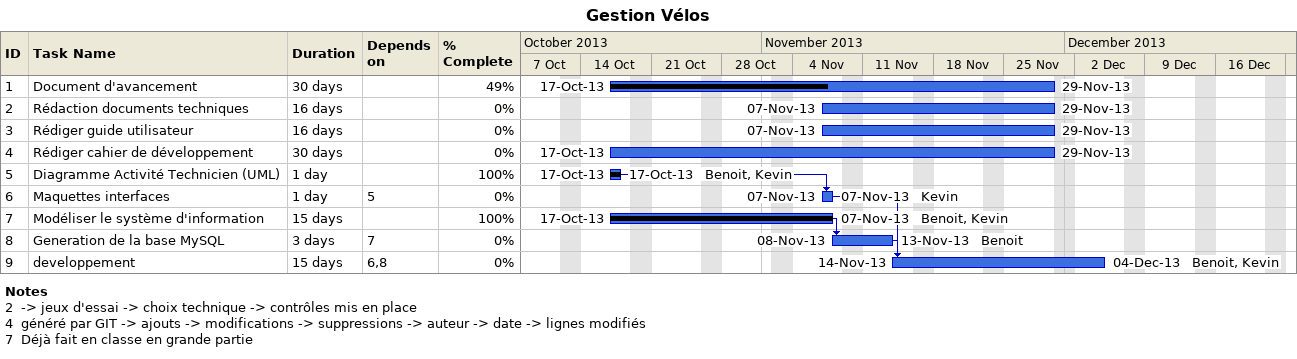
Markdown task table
Gestion Vélos

| ID | Task | Duration | Start | Finish | Predecessors | Resources | % complete |
|---|---|---|---|---|---|---|---|
| 1 | Document d'avancement | 30d | 2013-10-17 | 2013-11-29 |  |  | 49 |
| 2 | Rédaction documents techniques | 16d | 2013-11-07 | 2013-11-29 |  |  | 0 |
| 3 | Rédiger guide utilisateur | 16d | 2013-11-07 | 2013-11-29 |  |  | 0 |
| 4 | Rédiger cahier de développement | 30d | 2013-10-17 | 2013-11-29 |  |  | 0 |
| 5 | Diagramme Activité Technicien (UML) | 1d | 2013-10-17 | 2013-10-17 |  | Benoit, Kevin | 100 |
| 6 | Maquettes interfaces | 1d | 2013-11-07 | 2013-11-07 | 5 | Kevin | 0 |
| 7 | Modéliser le système d'information | 15d | 2013-10-17 | 2013-11-07 |  | Benoit, Kevin | 100 |
| 8 | Generation de la base MySQL | 3d | 2013-11-08 | 2013-11-13 | 7 | Benoit | 0 |
| 9 | developpement | 15d | 2013-11-14 | 2013-12-04 | 6, 8 | Benoit, Kevin | 0 |

Notes
- 2: -> jeux d'essai -> choix technique -> contrôles mis en place
- 4: généré par GIT -> ajouts -> modifications -> suppressions -> auteur -> date -> lignes modifiés
- 7: Déjà fait en classe en grande partie
